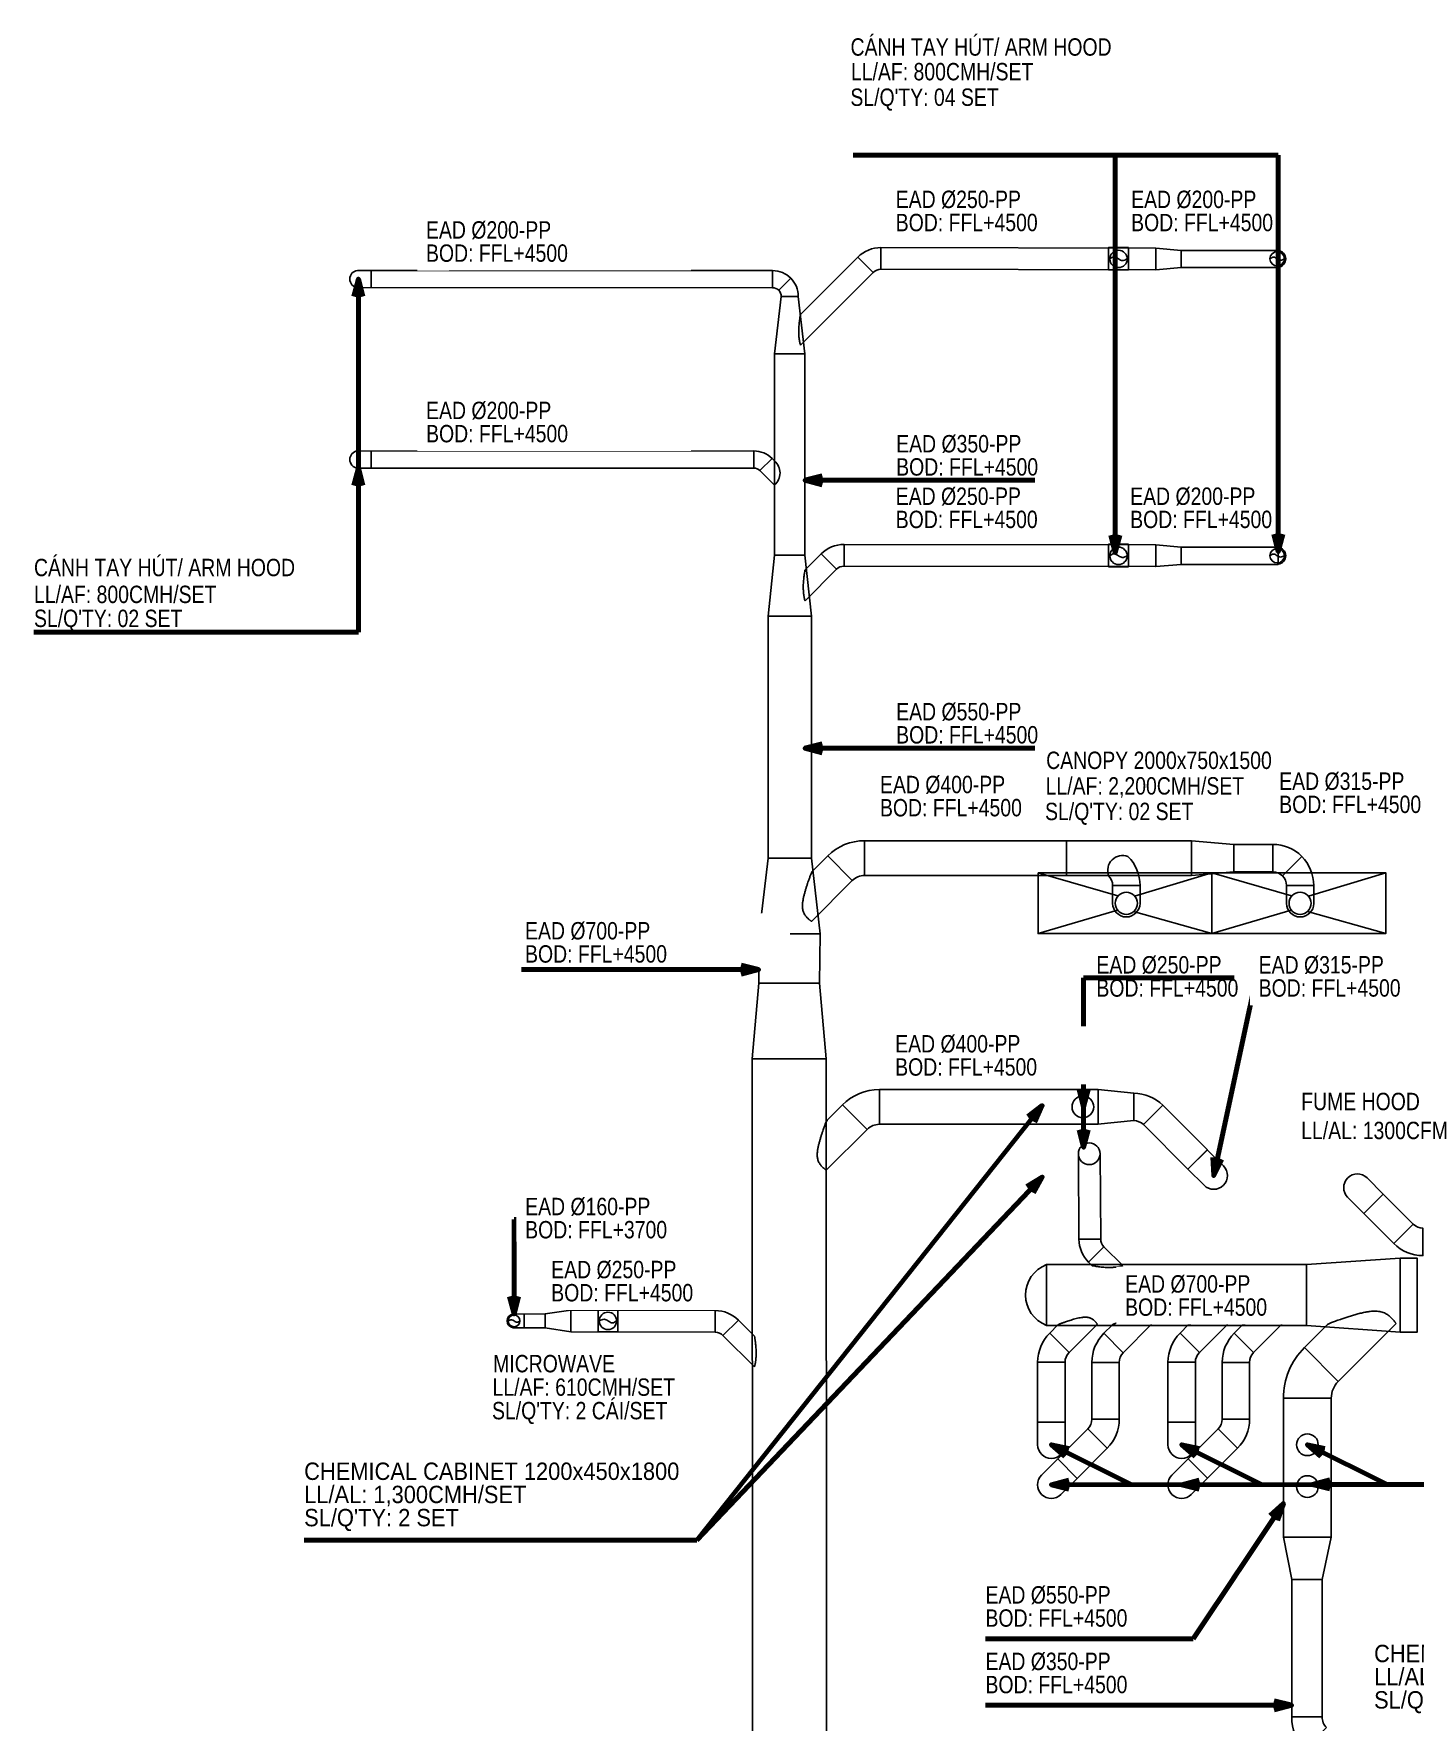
# Model space of a CAD drawing. Header units: millimetres. Extents: x -22441 to 51020, y -26401 to 84849.
# Drawn here: x 23720 to 39620, y 62205 to 81634 of the extents above; entities that cross this region are included whole.
import ezdxf

# ---------------------------------------------------------------- set-up
doc = ezdxf.new("R2010")
doc.units = ezdxf.units.MM
for name, color, linetype in [('SEAS-CCL-DUCT TEXT', 7, 'Continuous'), ('SEAS-CCL-EQUIP-TXT', 7, 'Continuous'), ('Seas-Min-Cabinet', 7, 'Continuous'), ('TKS-PEA', 6, 'Continuous')]:
    doc.layers.add(name, color=color, linetype=linetype)
doc.styles.add('Arial', font='arial.ttf', dxfattribs={"width": 0.8, "height": 2})
doc.styles.add('Seas-Arial', font='arial.ttf', dxfattribs={"width": 0.9})
doc.styles.get("Standard").update_dxf_attribs({"font": 'arial.ttf'})
doc.dimstyles.new('HVAC - 100', dxfattribs={"dimscale": 100, "dimtxt": 2, "dimasz": 2, "dimexe": 1, "dimexo": 3, "dimgap": 1.5, "dimtad": 1, "dimdec": 0, "dimzin": 9, "dimdsep": 46, "dimtxsty": 'Seas-Arial', "dimcen": 0, "dimclrd": 256, "dimclre": 256, "dimclrt": 7, "dimadec": 0, "dimazin": 2, "dimtfac": 1, "dimtdec": 0, "dimtofl": 0, "dimtmove": 0, "dimatfit": 3, "dimfxl": 0.5, "dimtolj": 1, "dimtzin": 0, "dimarcsym": 0})

msp = doc.modelspace()

# ---------------------------------------------------------------- linework, layer by layer
at = {"color": 8, "lineweight": -3}
for points in [[(36318.8, 79176), (36318.8, 78917.9), (36090.2, 78917.9), (36090.2, 79176)], [(36318.8, 75759.9), (36318.8, 75501.8), (36090.2, 75501.8), (36090.2, 75759.9)], [(30214.9, 66696.2), (30214.9, 66946.1), (30443.4, 66946.1), (30443.5, 66696.2)]]:
    msp.add_lwpolyline(points, close=True, dxfattribs=at)
at = {"layer": 'SEAS-CCL-DUCT TEXT', "color": 8}
for points in [[(36304.9, 79043), (36248.6, 79024.7), (36204.9, 79043), (36153.5, 79066.1), (36104.9, 79043)], [(38114, 79044.7), (38067.4, 79029.5), (38031.1, 79044.7), (37988.5, 79063.8), (37948.2, 79044.7)], [(36304.9, 75626.9), (36248.6, 75608.5), (36204.9, 75626.9), (36153.5, 75650), (36104.9, 75626.9)], [(38114, 75628.5), (38067.4, 75613.3), (38031.1, 75628.5), (37988.5, 75647.7), (37948.2, 75628.5)], [(30228.8, 66823.5), (30285, 66841.8), (30328.8, 66823.5), (30380.1, 66800.4), (30428.8, 66823.5)], [(29181.1, 66823.1), (29219, 66835.5), (29248.4, 66823.1), (29283, 66807.6), (29315.8, 66823.1)]]:
    msp.add_spline(points, degree=3, dxfattribs=at)
at = {"layer": 'Seas-Min-Cabinet', "color": 8, "lineweight": -3}
for p, q in [((36196.6, 71714.6), (35280, 71979.4)), ((36390.1, 71710.3), (37280, 71979.4)), ((38196.6, 71714.6), (37280, 71979.4)), ((38390.1, 71710.3), (39280, 71979.4)), ((35280, 71279.6), (36191.3, 71550.7)), ((37280, 71279.6), (36378.3, 71536)), ((37280, 71279.6), (38191.3, 71550.7)), ((39280, 71279.6), (38378.3, 71536))]:
    msp.add_line(p, q, dxfattribs=at)
at = {"layer": 'Seas-Min-Cabinet'}
for points in [[(35280, 71979.4), (37280, 71979.4), (37280, 71279.6), (35280, 71279.6)], [(37280, 71979.4), (39280, 71979.4), (39280, 71279.6), (37280, 71279.6)]]:
    msp.add_lwpolyline(points, close=True, dxfattribs=at)
at = {"layer": 'Seas-Min-Cabinet', "lineweight": -3}
for centre in [(36294.6, 71628.6), (38294.6, 71628.6)]:
    msp.add_circle(centre, 127.5, dxfattribs=at)
at = {"layer": 'TKS-PEA'}
for points in [[(33382.2, 78887.9), (33205.4, 79064.6, -0.1989124), (33470.5, 79174.4), (33470.5, 78924.5, 0.1989124), (33382.2, 78887.9)], [(32224.3, 78711.4), (32224.3, 78908.5, -0.1989124), (32433.3, 78821.9), (32294, 78682.5, 0.1989124), (32224.3, 78711.4)], [(32293.6, 78682.1), (32433, 78821.5, -0.1989124), (32519.6, 78612.4), (32322.5, 78612.4, 0.1989124), (32293.6, 78682.1)], [(32007.9, 76636.9), (32007.9, 76834, -0.1989124), (32216.9, 76747.4), (32077.6, 76608, 0.1989124), (32007.9, 76636.9)], [(32958.4, 75471.8), (32781.6, 75648.5, -0.1989124), (33046.7, 75758.3), (33046.7, 75508.4, 0.1989124), (32958.4, 75471.8)], [(33282.4, 71948.9), (33282.4, 72348.9, 0.1989124), (32858.1, 72173.2), (33141, 71890.4, -0.1989124), (33282.4, 71948.9)], [(38090.9, 71945.5), (38313.5, 72168.3, 0.1989124), (37979.3, 72306.5), (37979.5, 71991.5, -0.1989124), (38090.9, 71945.5)], [(38090.9, 71945.5), (38313.5, 72168.3, -0.1989124), (38452.1, 71834.3), (38137.1, 71834.1, 0.1989124), (38090.9, 71945.5)], [(36491.5, 69081.4), (36714.2, 69304.1, 0.1989124), (36380.1, 69442.5), (36380.1, 69127.5, -0.1989124), (36491.5, 69081.4)], [(39597.1, 67935.8), (39374.3, 67713.1, 0.1989124), (39708.5, 67574.7), (39708.5, 67889.7, -0.1989124), (39597.1, 67935.8)], [(35999.6, 67763.8), (35749.6, 67763.8, 0.1989124), (35859.4, 67498.7), (36036.2, 67675.5, -0.1989124), (35999.6, 67763.8)], [(31652.7, 66655.4), (31829.5, 66832.2, 0.1989124), (31564.4, 66942), (31564.4, 66692, -0.1989124), (31652.7, 66655.4)], [(35589.2, 66346.4), (35274.2, 66346.4, -0.1989124), (35412.6, 66680.5), (35635.3, 66457.8, 0.1989124), (35589.2, 66346.4)], [(36213.2, 66345.9), (35898.2, 66345.9, -0.1989124), (36036.6, 66680), (36259.3, 66457.3, 0.1989124), (36213.2, 66345.9)], [(37089.2, 66346.4), (36774.2, 66346.4, -0.1989124), (36912.6, 66680.5), (37135.3, 66457.8, 0.1989124), (37089.2, 66346.4)], [(37713.2, 66346.2), (37398.2, 66346.2, -0.1989124), (37536.6, 66680.3), (37759.3, 66457.6, 0.1989124), (37713.2, 66346.2)], [(38653.1, 65932.6), (38103.1, 65932.6, -0.1989124), (38344.8, 66516), (38733.7, 66127.1, 0.1989124), (38653.1, 65932.6)], [(35852.2, 65581.1), (36074.9, 65358.4, 0.1989124), (36213.3, 65692.5), (35898.3, 65692.5, -0.1989124), (35852.2, 65581.1)], [(37352.2, 65581.4), (37574.9, 65358.7, 0.1989124), (37713.3, 65692.8), (37398.3, 65692.8, -0.1989124), (37352.2, 65581.4)], [(38599, 62143), (38351.5, 61895.5, -0.1989124), (38197.7, 62266.7), (38547.7, 62266.7, 0.1989124), (38599, 62143)]]:
    msp.add_lwpolyline(points, format="xyb", close=True, dxfattribs=at)
for points in [[(33470.5, 78924.5), (33470.5, 79174.4), (36633.4, 79168.3), (36633.4, 78918.3)], [(36926.8, 79141.2), (36633.4, 79168.3), (36633.4, 78918.3), (36926.9, 78944), (36926.8, 79141.2)], [(36926.9, 79141.2), (38043, 79141.3), (38043, 78944.1), (36926.9, 78944)], [(32322.5, 78612.4), (32246, 77952), (32596, 77952), (32519.6, 78612.4), (32322.5, 78612.4)], [(32246, 75635.6), (32246, 77952), (32596, 77952), (32596, 75635.6)], [(32246, 75635.6), (32171, 74930.7), (32671, 74930.7), (32596, 75635.6), (32246, 75635.6)], [(33046.7, 75508.4), (33046.7, 75758.3), (36633.4, 75752.1), (36633.4, 75502.2)], [(36926.8, 75725.1), (36633.4, 75752.1), (36633.4, 75502.2), (36926.9, 75527.9), (36926.8, 75725.1)], [(36926.9, 75725.1), (38043, 75725.2), (38043, 75528), (36926.9, 75527.9)], [(32671, 72148.2), (32171, 72148.2), (32171, 74930.7), (32671, 74930.7)], [(35607.3, 72348.9), (35607.3, 71948.9), (33282.4, 71948.9), (33282.4, 72348.9)], [(37043, 72348.9), (37043, 71948.9), (35607.3, 71948.9), (35607.3, 72348.9)], [(37043, 71948.9), (37531.4, 71991.4), (37531.3, 72306.4), (37043, 72348.9), (37043, 71948.9)], [(37531.3, 72306.4), (37531.3, 71991.4), (37979.4, 71991.5), (37979.4, 72306.5)], [(32171, 72148.2), (32071, 71275.2), (32771, 71276.2), (32671, 72148.2), (32171, 72148.2)], [(32071, 71276.2), (32771, 71276.2), (32764.6, 70709.9), (32064.6, 70709.9)], [(32064.6, 70709.9), (31989.6, 69836.9), (32839.6, 69836.9), (32764.6, 70709.9), (32064.6, 70709.9)], [(36714.2, 69304.1), (36491.5, 69081.4), (37004.5, 68568.4), (37227.2, 68791.2)], [(39374.3, 67713.1), (39597.1, 67935.8), (39250, 68282.9), (39027.2, 68060.2)], [(39445.1, 67544.7), (39642.5, 67544.7), (39642.5, 66694.6), (39445.1, 66694.6)], [(29606.8, 66745), (29900.2, 66698.2), (29900.2, 66948.1), (29606.7, 66902.7), (29606.8, 66745)], [(31564.4, 66942), (31564.4, 66692), (29900.3, 66698.2), (29900.3, 66948.1)], [(35274.2, 66346.4), (35589.2, 66346.4), (35589.1, 65659.2), (35274.1, 65659.2)], [(35898.2, 66345.9), (36213.2, 66345.9), (36213.3, 65692.5), (35898.3, 65692.5)], [(36774.2, 66346.4), (37089.2, 66346.4), (37089.1, 65659.2), (36774.1, 65659.2)], [(37398.2, 66346.2), (37713.2, 66346.2), (37713.3, 65692.8), (37398.3, 65692.8)], [(38653.1, 64334.2), (38103.1, 64334.2), (38103.1, 65932.6), (38653.1, 65932.6)], [(36075, 65358.4), (35852.2, 65581.1), (35505.1, 65234), (35727.9, 65011.3)], [(37574.9, 65358.7), (37352.2, 65581.4), (37005.1, 65234.3), (37227.8, 65011.6)], [(38197.7, 63845.9), (38103, 64334.2), (38653.1, 64334.2), (38547.7, 63845.9), (38197.7, 63845.9)], [(38547.7, 63845.9), (38197.7, 63845.9), (38197.7, 62266.7), (38547.7, 62266.7)]]:
    msp.add_lwpolyline(points, close=True, dxfattribs=at)
for points in [[(27445.1, 78910.5), (32224.3, 78908.5)], [(27604, 78713.4), (27604, 78910.5)], [(32543.9, 78402.3), (33205.5, 79064.5), (33382.2, 78887.9), (32545.5, 78050.3)], [(27445.2, 78713.4), (32227.2, 78711.4)], [(27445.1, 76833.4), (32006.3, 76831.6)], [(27604, 76636.3), (27604, 76833.4)], [(32216.9, 76747.4), (32245.1, 76719.1)], [(27445.2, 76636.3), (32009.2, 76634.5)], [(32077.2, 76607.6), (32245.1, 76441.3)], [(32596, 75462.6), (32781.7, 75648.5), (32958.3, 75471.8), (32597.6, 75110.6)], [(32670.7, 71420.1), (33141, 71890.4), (32858.1, 72173.2), (32681.3, 71996.3)], [(36452.2, 71627.4), (36452.1, 71834.2), (36137.1, 71834.2), (36137, 71627.6)], [(38452.2, 71627.4), (38452.1, 71834.2), (38137.1, 71834.2), (38137, 71627.6)], [(32840.8, 68556.2), (33311.1, 69026.4), (33028.2, 69309.3), (32851.4, 69132.4)], [(37412.4, 68605.9), (37227, 68791.3), (37004.3, 68568.6), (37189.5, 68383.1)], [(35992.9, 68746.7), (35999.5, 67763.8), (35749.7, 67763.9), (35742.9, 68746.7)], [(38841.9, 68245.6), (39027.2, 68060.2), (39250, 68282.9), (39064.8, 68468.4)], [(35901, 67457.2), (35859.5, 67498.8), (36036.1, 67675.4), (36253, 67458.8)], [(29238.8, 66902.3), (29606.8, 66902.7)], [(29365.9, 66744.6), (29365.9, 66902.3)], [(29238.9, 66744.6), (29609.2, 66745)], [(32015.1, 66646.3), (31829.4, 66832.1), (31652.8, 66655.5), (32013.5, 66294.3)], [(35953.4, 66775.9), (35635.3, 66457.8), (35412.6, 66680.5), (35508.1, 66776.1)], [(36585.9, 66783.9), (36259.4, 66457.3), (36036.6, 66680), (36132.1, 66775.6)], [(37453.4, 66775.9), (37135.3, 66457.8), (36912.6, 66680.5), (37008.1, 66776.1)], [(38085.9, 66784.2), (37759.3, 66457.6), (37536.6, 66680.3), (37632.1, 66775.9)], [(35274.2, 65397), (35274.1, 65659.2), (35589.1, 65659.2), (35589.4, 65397.1)], [(36774.2, 65397), (36774.1, 65659.2), (37089.1, 65659.2), (37089.4, 65397.1)], [(35542.4, 64825.9), (35727.9, 65011.3), (35505.1, 65234), (35319.7, 65048.8)], [(37042.4, 64826.2), (37227.8, 65011.6), (37005.1, 65234.3), (36819.6, 65049.1)]]:
    msp.add_lwpolyline(points, dxfattribs=at)
msp.add_lwpolyline([(36313.5, 72168.3, -0.1989124), (36452.1, 71834.3), (36137.1, 71834.1, 0.1989124), (36090.9, 71945.5), (36090.9, 71945.5)], format="xyb", dxfattribs=at)
for centre, radius in [((36204.9, 79043), 100), ((38031.1, 79044.7), 83.4), ((36204.9, 75626.9), 100), ((38031.1, 75628.5), 83.4), ((35794.8, 69285.3), 125), ((35867.9, 68746.7), 125), ((29248.4, 66823.1), 67.7), ((30328.8, 66823.5), 100), ((38378.1, 65398.1), 125), ((38378.1, 64915.9), 125)]:
    msp.add_circle(centre, radius, dxfattribs=at)
for centre, radius, start, end in [((38031.7, 79044.3), 97.7, 276.53192, 83.41064), ((27456.5, 78811.9), 99.2, 96.53192, 263.41064), ((27456.5, 76734.8), 99.2, 96.53192, 263.41064), ((32126.4, 76580.2), 182.8, 310.533, 49.467), ((38031.7, 75628.1), 97.7, 276.53192, 83.41064), ((36253.3, 72005.8), 173.3, 69.68642, 200.3745), ((36294.6, 71628.6), 157.6, 180.27598, 359.68466), ((38294.6, 71628.6), 157.6, 180.27598, 359.68466), ((37300.4, 68495.1), 157.6, 225.27598, 44.68466), ((38954.1, 68356.3), 157.6, 45.27598, 224.68466), ((35508.8, 67120.8), 374.1, 110.67909, 249.32091), ((29247.9, 66823.5), 79.4, 96.53192, 263.41064), ((35431.8, 65398.1), 157.6, 180.31534, 359.72402), ((36931.8, 65398.1), 157.6, 180.31534, 359.72402), ((35431.8, 64938.1), 157.6, 135.27598, 314.68466), ((36931.8, 64938.4), 157.6, 135.27598, 314.68466)]:
    msp.add_arc(centre, radius, start, end, dxfattribs=at)
for points, knots in [([(32545.5, 78050.3), (32545.5, 78050.3), (32540.4, 78064.3), (32540.2, 78065.1), (32540, 78065.6), (32539.7, 78067.1), (32539.5, 78068.1), (32538.9, 78070.3), (32538.6, 78071.7), (32537.9, 78074.7), (32537.6, 78076.4), (32536.8, 78080), (32536.4, 78082), (32535.5, 78086.3), (32535.1, 78088.6), (32534.2, 78093.3), (32533.7, 78095.7), (32532.7, 78101.7), (32532.1, 78105.3), (32530.9, 78113.1), (32530.3, 78117.1), (32529.2, 78125.6), (32528.7, 78130), (32527.7, 78139), (32527.3, 78143.7), (32526.5, 78153.2), (32526.2, 78158), (32525.6, 78167.7), (32525.3, 78172.6), (32524.9, 78182.4), (32524.8, 78187.3), (32524.6, 78197), (32524.6, 78201.8), (32524.6, 78206.5), (32524.6, 78211.4), (32524.6, 78216.5), (32524.8, 78226.8), (32525, 78232.1), (32525.5, 78247.8), (32526.1, 78258.4), (32527.6, 78279.1), (32528.5, 78289.3), (32530.5, 78308.7), (32531.5, 78317.9), (32533.4, 78333.2), (32534.3, 78340.2), (32536.2, 78353.1), (32537, 78359.1), (32538.2, 78366.6), (32538.5, 78368.9), (32539.1, 78372.6), (32543.9, 78402.3), (32543.9, 78402.3)], [-52.2157219, -52.2157219, -52.2157219, -52.2157219, -49.4578423, -49.4578423, -46.6999628, -46.6999628, -43.9420832, -43.9420832, -41.1842037, -41.1842037, -38.4263242, -38.4263242, -35.6684446, -35.6684446, -32.9105651, -32.9105651, -30.1526855, -30.1526855, -26.3835998, -26.3835998, -22.6145141, -22.6145141, -18.8454285, -18.8454285, -15.0763428, -15.0763428, -11.3072571, -11.3072571, -7.5381714, -7.5381714, -3.7690857, -3.7690857, 0, 0, 0, 4.012889, 4.012889, 8.025778, 8.025778, 16.0515559, 16.0515559, 24.0773339, 24.0773339, 32.1031118, 32.1031118, 38.7162158, 38.7162158, 45.3293198, 45.3293198, 48.6358718, 48.6358718, 51.3618074, 51.3618074, 51.3618074, 51.3618074]), ([(32597.6, 75110.6), (32597.6, 75110.6), (32592.5, 75124.7), (32592.3, 75125.4), (32592.2, 75126), (32591.8, 75127.5), (32591.6, 75128.4), (32591, 75130.7), (32590.7, 75132), (32590.1, 75135), (32589.7, 75136.7), (32588.9, 75140.4), (32588.5, 75142.4), (32587.6, 75146.6), (32587.2, 75148.9), (32586.3, 75153.6), (32585.9, 75156.1), (32584.8, 75162), (32584.2, 75165.7), (32583, 75173.4), (32582.5, 75177.5), (32581.4, 75185.9), (32580.8, 75190.3), (32579.9, 75199.4), (32579.4, 75204), (32578.6, 75213.5), (32578.3, 75218.3), (32577.7, 75228.1), (32577.4, 75233), (32577, 75242.8), (32576.9, 75247.7), (32576.7, 75257.3), (32576.7, 75262.1), (32576.7, 75266.8), (32576.7, 75271.8), (32576.7, 75276.9), (32576.9, 75287.2), (32577.1, 75292.4), (32577.7, 75308.1), (32578.3, 75318.7), (32579.7, 75339.5), (32580.6, 75349.6), (32582.6, 75369), (32583.6, 75378.2), (32585.5, 75393.6), (32586.5, 75400.5), (32588.3, 75413.4), (32589.2, 75419.4), (32590.3, 75427), (32590.7, 75429.3), (32591.2, 75432.9), (32596, 75462.6), (32596, 75462.6)], [-52.2157219, -52.2157219, -52.2157219, -52.2157219, -49.4578423, -49.4578423, -46.6999628, -46.6999628, -43.9420832, -43.9420832, -41.1842037, -41.1842037, -38.4263242, -38.4263242, -35.6684446, -35.6684446, -32.9105651, -32.9105651, -30.1526855, -30.1526855, -26.3835998, -26.3835998, -22.6145141, -22.6145141, -18.8454285, -18.8454285, -15.0763428, -15.0763428, -11.3072571, -11.3072571, -7.5381714, -7.5381714, -3.7690857, -3.7690857, 0, 0, 0, 4.012889, 4.012889, 8.025778, 8.025778, 16.0515559, 16.0515559, 24.0773339, 24.0773339, 32.1031118, 32.1031118, 38.7162158, 38.7162158, 45.3293198, 45.3293198, 48.6358718, 48.6358718, 51.3618074, 51.3618074, 51.3618074, 51.3618074]), ([(32681.5, 71996.5), (32680.8, 71995.3), (32680.8, 71995.3), (32664.2, 71965.6), (32663.3, 71963.1), (32660.7, 71956.1), (32658.9, 71951), (32654.9, 71939.8), (32652.7, 71933.6), (32648.1, 71920.7), (32645.7, 71913.9), (32640.9, 71900.3), (32638.5, 71893.4), (32632.7, 71876.6), (32629.1, 71866), (32621.8, 71844), (32618.1, 71832.6), (32610.7, 71809.3), (32607, 71797.4), (32599.7, 71773.3), (32596.2, 71761), (32589.4, 71736.2), (32586.2, 71723.7), (32580.3, 71698.7), (32577.6, 71686.1), (32573, 71661.1), (32571.1, 71648.5), (32569, 71629.8), (32568.5, 71623.6), (32567.7, 71611.2), (32567.5, 71605), (32567.5, 71592.1), (32567.8, 71585.2), (32568.9, 71571.4), (32569.8, 71564.5), (32572.3, 71550.8), (32573.9, 71544.1), (32577.9, 71531.1), (32580.3, 71524.8), (32585.6, 71512.7), (32588.6, 71506.9), (32594.9, 71496), (32598.4, 71490.9), (32605.3, 71481.3), (32608.9, 71476.8), (32616, 71468.5), (32619.6, 71464.7), (32626.1, 71457.9), (32629.3, 71454.8), (32635.5, 71449), (32638.5, 71446.3), (32644.2, 71441.4), (32646.9, 71439.1), (32652, 71434.9), (32654.3, 71433.1), (32658.4, 71429.8), (32660.3, 71428.4), (32663.5, 71425.9), (32664.8, 71424.9), (32666.9, 71423.3), (32667.7, 71422.8), (32668.7, 71422), (32670.7, 71420.1), (32670.7, 71420.1)], [142.8564449, 142.8564449, 142.8564449, 142.8564449, 142.9736194, 142.9736194, 147.14668, 147.14668, 154.1675227, 154.1675227, 161.1883653, 161.1883653, 168.209208, 168.209208, 175.2300506, 175.2300506, 185.9399037, 185.9399037, 196.6497567, 196.6497567, 207.3596098, 207.3596098, 218.0694628, 218.0694628, 228.7793158, 228.7793158, 239.4891689, 239.4891689, 250.1990219, 250.1990219, 255.5539484, 255.5539484, 260.908875, 260.908875, 266.7745794, 266.7745794, 272.6402838, 272.6402838, 278.5059882, 278.5059882, 284.3716926, 284.3716926, 290.2373969, 290.2373969, 296.1031013, 296.1031013, 301.9688057, 301.9688057, 307.8345101, 307.8345101, 313.349686, 313.349686, 318.8648619, 318.8648619, 324.3800378, 324.3800378, 329.8952137, 329.8952137, 335.4103896, 335.4103896, 340.9255655, 340.9255655, 346.4407414, 346.4407414, 351.9559173, 351.9559173, 351.9559173, 351.9559173]), ([(32851.6, 69132.6), (32850.9, 69131.4), (32850.9, 69131.4), (32834.3, 69101.7), (32833.4, 69099.2), (32830.8, 69092.2), (32829, 69087.1), (32825, 69075.9), (32822.8, 69069.7), (32818.2, 69056.8), (32815.8, 69050), (32811, 69036.4), (32808.6, 69029.5), (32802.8, 69012.7), (32799.2, 69002), (32791.9, 68980), (32788.2, 68968.7), (32780.8, 68945.4), (32777.1, 68933.5), (32769.8, 68909.3), (32766.3, 68897.1), (32759.5, 68872.3), (32756.3, 68859.8), (32750.4, 68834.8), (32747.7, 68822.2), (32743.1, 68797.1), (32741.2, 68784.6), (32739.1, 68765.9), (32738.6, 68759.7), (32737.8, 68747.3), (32737.6, 68741.1), (32737.6, 68728.2), (32737.9, 68721.3), (32739, 68707.5), (32739.9, 68700.6), (32742.4, 68686.9), (32744, 68680.2), (32748, 68667.2), (32750.4, 68660.8), (32755.7, 68648.8), (32758.7, 68643), (32765, 68632.1), (32768.5, 68627), (32775.4, 68617.4), (32779, 68612.9), (32786.1, 68604.6), (32789.7, 68600.8), (32796.2, 68594), (32799.4, 68590.9), (32805.6, 68585.1), (32808.6, 68582.4), (32814.3, 68577.4), (32817, 68575.1), (32822.1, 68571), (32824.4, 68569.1), (32828.5, 68565.9), (32830.4, 68564.4), (32833.6, 68562), (32834.9, 68561), (32837, 68559.4), (32837.8, 68558.8), (32838.8, 68558.1), (32840.8, 68556.2), (32840.8, 68556.2)], [142.8564449, 142.8564449, 142.8564449, 142.8564449, 142.9736194, 142.9736194, 147.14668, 147.14668, 154.1675227, 154.1675227, 161.1883653, 161.1883653, 168.209208, 168.209208, 175.2300506, 175.2300506, 185.9399037, 185.9399037, 196.6497567, 196.6497567, 207.3596098, 207.3596098, 218.0694628, 218.0694628, 228.7793158, 228.7793158, 239.4891689, 239.4891689, 250.1990219, 250.1990219, 255.5539484, 255.5539484, 260.908875, 260.908875, 266.7745794, 266.7745794, 272.6402838, 272.6402838, 278.5059882, 278.5059882, 284.3716926, 284.3716926, 290.2373969, 290.2373969, 296.1031013, 296.1031013, 301.9688057, 301.9688057, 307.8345101, 307.8345101, 313.349686, 313.349686, 318.8648619, 318.8648619, 324.3800378, 324.3800378, 329.8952137, 329.8952137, 335.4103896, 335.4103896, 340.9255655, 340.9255655, 346.4407414, 346.4407414, 351.9559173, 351.9559173, 351.9559173, 351.9559173]), ([(36253, 67458.8), (36253, 67458.8), (36239, 67453.7), (36238.2, 67453.5), (36237.7, 67453.4), (36236.2, 67453), (36235.2, 67452.8), (36232.9, 67452.3), (36231.6, 67452), (36228.6, 67451.3), (36226.9, 67450.9), (36223.2, 67450.1), (36221.2, 67449.7), (36217, 67448.9), (36214.7, 67448.4), (36210, 67447.5), (36207.6, 67447.1), (36201.6, 67446), (36197.9, 67445.4), (36190.2, 67444.3), (36186.2, 67443.7), (36177.7, 67442.6), (36173.3, 67442.1), (36164.2, 67441.1), (36159.6, 67440.6), (36150.1, 67439.8), (36145.3, 67439.5), (36135.6, 67438.9), (36130.7, 67438.7), (36120.9, 67438.3), (36116, 67438.1), (36106.3, 67437.9), (36101.5, 67437.9), (36096.8, 67437.9), (36091.8, 67437.9), (36086.8, 67437.9), (36076.4, 67438.1), (36071.2, 67438.3), (36055.5, 67438.9), (36044.9, 67439.5), (36024.2, 67441), (36014, 67441.9), (35994.6, 67443.8), (35985.4, 67444.9), (35970, 67446.8), (35963.1, 67447.7), (35950.2, 67449.5), (35944.2, 67450.4), (35936.7, 67451.5), (35934.4, 67451.9), (35930.7, 67452.5), (35901, 67457.2), (35901, 67457.2)], [-52.2157219, -52.2157219, -52.2157219, -52.2157219, -49.4578423, -49.4578423, -46.6999628, -46.6999628, -43.9420832, -43.9420832, -41.1842037, -41.1842037, -38.4263242, -38.4263242, -35.6684446, -35.6684446, -32.9105651, -32.9105651, -30.1526855, -30.1526855, -26.3835998, -26.3835998, -22.6145141, -22.6145141, -18.8454285, -18.8454285, -15.0763428, -15.0763428, -11.3072571, -11.3072571, -7.5381714, -7.5381714, -3.7690857, -3.7690857, 0, 0, 0, 4.012889, 4.012889, 8.025778, 8.025778, 16.0515559, 16.0515559, 24.0773339, 24.0773339, 32.1031118, 32.1031118, 38.7162158, 38.7162158, 45.3293198, 45.3293198, 48.6358718, 48.6358718, 51.3618074, 51.3618074, 51.3618074, 51.3618074]), ([(35508, 66775.9), (35508.9, 66776.4), (35508.9, 66776.4), (35532.3, 66789.5), (35534.2, 66790.2), (35539.7, 66792.2), (35543.8, 66793.7), (35552.6, 66796.9), (35557.5, 66798.6), (35567.6, 66802.2), (35573, 66804.1), (35583.7, 66807.8), (35589.1, 66809.7), (35602.4, 66814.3), (35610.8, 66817.1), (35628.1, 66822.9), (35637, 66825.8), (35655.3, 66831.6), (35664.7, 66834.6), (35683.8, 66840.3), (35693.4, 66843.1), (35712.9, 66848.4), (35722.8, 66850.9), (35742.5, 66855.6), (35752.4, 66857.7), (35772.1, 66861.3), (35782, 66862.9), (35796.7, 66864.5), (35801.6, 66864.9), (35811.4, 66865.5), (35816.2, 66865.6), (35826.4, 66865.6), (35831.8, 66865.4), (35842.7, 66864.6), (35848.2, 66863.9), (35858.9, 66861.9), (35864.2, 66860.6), (35874.5, 66857.5), (35879.4, 66855.6), (35888.9, 66851.4), (35893.5, 66849.1), (35902.1, 66844), (35906.1, 66841.4), (35913.7, 66835.8), (35917.2, 66833), (35923.7, 66827.4), (35926.7, 66824.7), (35932.1, 66819.5), (35934.5, 66817), (35939.1, 66812.1), (35941.2, 66809.7), (35945.1, 66805.2), (35946.9, 66803.1), (35950.2, 66799.1), (35951.7, 66797.3), (35954.2, 66794), (35955.4, 66792.6), (35957.3, 66790.1), (35958.1, 66789), (35959.3, 66787.4), (35959.8, 66786.7), (35960.4, 66785.9), (35953.4, 66775.9), (35953.4, 66775.9)], [142.8564449, 142.8564449, 142.8564449, 142.8564449, 142.9736194, 142.9736194, 147.14668, 147.14668, 154.1675227, 154.1675227, 161.1883653, 161.1883653, 168.209208, 168.209208, 175.2300506, 175.2300506, 185.9399037, 185.9399037, 196.6497567, 196.6497567, 207.3596098, 207.3596098, 218.0694628, 218.0694628, 228.7793158, 228.7793158, 239.4891689, 239.4891689, 250.1990219, 250.1990219, 255.5539484, 255.5539484, 260.908875, 260.908875, 266.7745794, 266.7745794, 272.6402838, 272.6402838, 278.5059882, 278.5059882, 284.3716926, 284.3716926, 290.2373969, 290.2373969, 296.1031013, 296.1031013, 301.9688057, 301.9688057, 307.8345101, 307.8345101, 313.349686, 313.349686, 318.8648619, 318.8648619, 324.3800378, 324.3800378, 329.8952137, 329.8952137, 335.4103896, 335.4103896, 340.9255655, 340.9255655, 346.4407414, 346.4407414, 351.9559173, 351.9559173, 351.9559173, 351.9559173]), ([(36132, 66775.4), (36132.9, 66775.9), (36132.9, 66775.9), (36156.3, 66789), (36158.3, 66789.8), (36163.8, 66791.7), (36167.8, 66793.2), (36176.7, 66796.4), (36181.5, 66798.1), (36191.7, 66801.7), (36197, 66803.6), (36207.8, 66807.3), (36213.2, 66809.2), (36226.4, 66813.8), (36234.8, 66816.6), (36252.1, 66822.4), (36261.1, 66825.3), (36279.4, 66831.2), (36288.8, 66834.1), (36307.8, 66839.8), (36317.5, 66842.6), (36337, 66847.9), (36346.8, 66850.4), (36366.5, 66855.1), (36376.4, 66857.2), (36396.2, 66860.8), (36406, 66862.4), (36420.8, 66864), (36425.7, 66864.4), (36435.4, 66865), (36440.3, 66865.1), (36450.5, 66865.1), (36455.9, 66865), (36466.8, 66864.1), (36472.2, 66863.4), (36483, 66861.4), (36488.3, 66860.1), (36498.5, 66857), (36503.5, 66855.1), (36513, 66850.9), (36517.5, 66848.6), (36526.1, 66843.5), (36530.2, 66840.9), (36537.7, 66835.4), (36541.3, 66832.5), (36547.8, 66826.9), (36550.8, 66824.2), (36556.1, 66819), (36558.6, 66816.5), (36563.1, 66811.6), (36565.3, 66809.2), (36569.2, 66804.7), (36571, 66802.6), (36574.3, 66798.7), (36575.7, 66796.8), (36578.3, 66793.6), (36579.4, 66792.1), (36581.3, 66789.6), (36582.1, 66788.5), (36583.4, 66786.9), (36583.8, 66786.3), (36584.4, 66785.4), (36585.9, 66783.9), (36585.9, 66783.9)], [142.8564449, 142.8564449, 142.8564449, 142.8564449, 142.9736194, 142.9736194, 147.14668, 147.14668, 154.1675227, 154.1675227, 161.1883653, 161.1883653, 168.209208, 168.209208, 175.2300506, 175.2300506, 185.9399037, 185.9399037, 196.6497567, 196.6497567, 207.3596098, 207.3596098, 218.0694628, 218.0694628, 228.7793158, 228.7793158, 239.4891689, 239.4891689, 250.1990219, 250.1990219, 255.5539484, 255.5539484, 260.908875, 260.908875, 266.7745794, 266.7745794, 272.6402838, 272.6402838, 278.5059882, 278.5059882, 284.3716926, 284.3716926, 290.2373969, 290.2373969, 296.1031013, 296.1031013, 301.9688057, 301.9688057, 307.8345101, 307.8345101, 313.349686, 313.349686, 318.8648619, 318.8648619, 324.3800378, 324.3800378, 329.8952137, 329.8952137, 335.4103896, 335.4103896, 340.9255655, 340.9255655, 346.4407414, 346.4407414, 351.9559173, 351.9559173, 351.9559173, 351.9559173]), ([(37008, 66775.9), (37008.9, 66776.4), (37008.9, 66776.4), (37032.3, 66789.5), (37034.2, 66790.2), (37039.7, 66792.2), (37043.8, 66793.7), (37052.6, 66796.9), (37057.5, 66798.6), (37067.6, 66802.2), (37073, 66804.1), (37083.7, 66807.8), (37089.1, 66809.7), (37102.4, 66814.3), (37110.8, 66817.1), (37128.1, 66822.9), (37137, 66825.8), (37155.3, 66831.6), (37164.7, 66834.6), (37183.8, 66840.3), (37193.4, 66843.1), (37212.9, 66848.4), (37222.8, 66850.9), (37242.5, 66855.6), (37252.4, 66857.7), (37272.1, 66861.3), (37282, 66862.9), (37296.7, 66864.5), (37301.6, 66864.9), (37311.4, 66865.5), (37316.2, 66865.6), (37326.4, 66865.6), (37331.8, 66865.4), (37342.7, 66864.6), (37348.2, 66863.9), (37358.9, 66861.9), (37364.2, 66860.6), (37374.5, 66857.5), (37379.4, 66855.6), (37388.9, 66851.4), (37393.5, 66849.1), (37402.1, 66844), (37406.1, 66841.4), (37413.7, 66835.8), (37417.2, 66833), (37423.7, 66827.4), (37426.7, 66824.7), (37432.1, 66819.5), (37434.5, 66817), (37439.1, 66812.1), (37441.2, 66809.7), (37445.1, 66805.2), (37446.9, 66803.1), (37450.2, 66799.1), (37451.7, 66797.3), (37454.2, 66794), (37455.4, 66792.6), (37457.3, 66790.1), (37458.1, 66789), (37459.3, 66787.4), (37459.8, 66786.7), (37460.4, 66785.9), (37453.4, 66775.9), (37453.4, 66775.9)], [142.8564449, 142.8564449, 142.8564449, 142.8564449, 142.9736194, 142.9736194, 147.14668, 147.14668, 154.1675227, 154.1675227, 161.1883653, 161.1883653, 168.209208, 168.209208, 175.2300506, 175.2300506, 185.9399037, 185.9399037, 196.6497567, 196.6497567, 207.3596098, 207.3596098, 218.0694628, 218.0694628, 228.7793158, 228.7793158, 239.4891689, 239.4891689, 250.1990219, 250.1990219, 255.5539484, 255.5539484, 260.908875, 260.908875, 266.7745794, 266.7745794, 272.6402838, 272.6402838, 278.5059882, 278.5059882, 284.3716926, 284.3716926, 290.2373969, 290.2373969, 296.1031013, 296.1031013, 301.9688057, 301.9688057, 307.8345101, 307.8345101, 313.349686, 313.349686, 318.8648619, 318.8648619, 324.3800378, 324.3800378, 329.8952137, 329.8952137, 335.4103896, 335.4103896, 340.9255655, 340.9255655, 346.4407414, 346.4407414, 351.9559173, 351.9559173, 351.9559173, 351.9559173]), ([(37632, 66775.7), (37632.9, 66776.2), (37632.9, 66776.2), (37656.3, 66789.3), (37658.3, 66790.1), (37663.8, 66792), (37667.8, 66793.5), (37676.7, 66796.7), (37681.5, 66798.4), (37691.7, 66802), (37697, 66803.9), (37707.7, 66807.6), (37713.2, 66809.5), (37726.4, 66814.1), (37734.8, 66816.9), (37752.1, 66822.7), (37761.1, 66825.6), (37779.4, 66831.5), (37788.8, 66834.4), (37807.8, 66840.1), (37817.5, 66842.9), (37837, 66848.2), (37846.8, 66850.7), (37866.5, 66855.4), (37876.4, 66857.5), (37896.2, 66861.1), (37906, 66862.7), (37920.8, 66864.3), (37925.6, 66864.7), (37935.4, 66865.3), (37940.3, 66865.4), (37950.5, 66865.4), (37955.9, 66865.3), (37966.8, 66864.4), (37972.2, 66863.7), (37983, 66861.7), (37988.2, 66860.4), (37998.5, 66857.3), (38003.5, 66855.4), (38013, 66851.2), (38017.5, 66848.9), (38026.1, 66843.8), (38030.2, 66841.2), (38037.7, 66835.7), (38041.3, 66832.8), (38047.8, 66827.2), (38050.8, 66824.5), (38056.1, 66819.3), (38058.6, 66816.8), (38063.1, 66811.9), (38065.3, 66809.5), (38069.2, 66805), (38071, 66802.9), (38074.2, 66799), (38075.7, 66797.1), (38078.3, 66793.9), (38079.4, 66792.4), (38081.3, 66789.9), (38082.1, 66788.8), (38083.4, 66787.2), (38083.8, 66786.6), (38084.4, 66785.7), (38085.9, 66784.2), (38085.9, 66784.2)], [142.8564449, 142.8564449, 142.8564449, 142.8564449, 142.9736194, 142.9736194, 147.14668, 147.14668, 154.1675227, 154.1675227, 161.1883653, 161.1883653, 168.209208, 168.209208, 175.2300506, 175.2300506, 185.9399037, 185.9399037, 196.6497567, 196.6497567, 207.3596098, 207.3596098, 218.0694628, 218.0694628, 228.7793158, 228.7793158, 239.4891689, 239.4891689, 250.1990219, 250.1990219, 255.5539484, 255.5539484, 260.908875, 260.908875, 266.7745794, 266.7745794, 272.6402838, 272.6402838, 278.5059882, 278.5059882, 284.3716926, 284.3716926, 290.2373969, 290.2373969, 296.1031013, 296.1031013, 301.9688057, 301.9688057, 307.8345101, 307.8345101, 313.349686, 313.349686, 318.8648619, 318.8648619, 324.3800378, 324.3800378, 329.8952137, 329.8952137, 335.4103896, 335.4103896, 340.9255655, 340.9255655, 346.4407414, 346.4407414, 351.9559173, 351.9559173, 351.9559173, 351.9559173]), ([(38607.4, 66778.5), (38609, 66779.4), (38609, 66779.4), (38649.8, 66802.3), (38653.3, 66803.5), (38662.9, 66807), (38669.9, 66809.5), (38685.3, 66815.1), (38693.8, 66818.1), (38711.6, 66824.4), (38720.9, 66827.7), (38739.6, 66834.3), (38749.1, 66837.5), (38772.2, 66845.5), (38786.9, 66850.5), (38817.1, 66860.5), (38832.7, 66865.7), (38864.7, 66875.8), (38881.1, 66880.9), (38914.3, 66890.9), (38931.2, 66895.8), (38965.3, 66905.1), (38982.4, 66909.5), (39016.8, 66917.6), (39034.1, 66921.3), (39068.6, 66927.7), (39085.8, 66930.3), (39111.5, 66933.1), (39120.1, 66933.9), (39137.1, 66934.9), (39145.6, 66935.2), (39163.4, 66935.2), (39172.9, 66934.8), (39191.9, 66933.3), (39201.4, 66932.1), (39220.1, 66928.6), (39229.4, 66926.4), (39247.3, 66920.9), (39256, 66917.7), (39272.6, 66910.3), (39280.5, 66906.2), (39295.5, 66897.5), (39302.6, 66892.8), (39315.8, 66883.2), (39321.9, 66878.2), (39333.3, 66868.5), (39338.6, 66863.6), (39347.9, 66854.6), (39352.1, 66850.2), (39360.1, 66841.7), (39363.8, 66837.6), (39370.7, 66829.7), (39373.8, 66826), (39379.5, 66819.1), (39382.1, 66815.9), (39386.6, 66810.2), (39388.5, 66807.6), (39391.9, 66803.3), (39393.3, 66801.4), (39395.4, 66798.5), (39396.2, 66797.4), (39397.3, 66796), (39399.9, 66793.3), (39399.9, 66793.3)], [142.8564449, 142.8564449, 142.8564449, 142.8564449, 142.9736194, 142.9736194, 147.14668, 147.14668, 154.1675227, 154.1675227, 161.1883653, 161.1883653, 168.209208, 168.209208, 175.2300506, 175.2300506, 185.9399037, 185.9399037, 196.6497567, 196.6497567, 207.3596098, 207.3596098, 218.0694628, 218.0694628, 228.7793158, 228.7793158, 239.4891689, 239.4891689, 250.1990219, 250.1990219, 255.5539484, 255.5539484, 260.908875, 260.908875, 266.7745794, 266.7745794, 272.6402838, 272.6402838, 278.5059882, 278.5059882, 284.3716926, 284.3716926, 290.2373969, 290.2373969, 296.1031013, 296.1031013, 301.9688057, 301.9688057, 307.8345101, 307.8345101, 313.349686, 313.349686, 318.8648619, 318.8648619, 324.3800378, 324.3800378, 329.8952137, 329.8952137, 335.4103896, 335.4103896, 340.9255655, 340.9255655, 346.4407414, 346.4407414, 351.9559173, 351.9559173, 351.9559173, 351.9559173]), ([(32013.5, 66294.3), (32013.5, 66294.3), (32018.6, 66308.3), (32018.8, 66309.1), (32019, 66309.6), (32019.3, 66311.1), (32019.5, 66312.1), (32020.1, 66314.4), (32020.4, 66315.7), (32021.1, 66318.7), (32021.4, 66320.4), (32022.2, 66324.1), (32022.6, 66326), (32023.5, 66330.3), (32023.9, 66332.6), (32024.8, 66337.3), (32025.3, 66339.7), (32026.3, 66345.7), (32026.9, 66349.3), (32028.1, 66357.1), (32028.6, 66361.1), (32029.8, 66369.6), (32030.3, 66374), (32031.2, 66383.1), (32031.7, 66387.7), (32032.5, 66397.2), (32032.8, 66402), (32033.4, 66411.7), (32033.7, 66416.6), (32034.1, 66426.4), (32034.2, 66431.3), (32034.4, 66441), (32034.4, 66445.8), (32034.4, 66450.5), (32034.4, 66455.5), (32034.4, 66460.5), (32034.2, 66470.9), (32034, 66476.1), (32033.5, 66491.8), (32032.9, 66502.4), (32031.4, 66523.1), (32030.5, 66533.3), (32028.5, 66552.7), (32027.5, 66561.9), (32025.6, 66577.3), (32024.7, 66584.2), (32022.8, 66597.1), (32022, 66603.1), (32020.8, 66610.6), (32020.4, 66612.9), (32019.9, 66616.6), (32015.1, 66646.3), (32015.1, 66646.3)], [-52.2157219, -52.2157219, -52.2157219, -52.2157219, -49.4578423, -49.4578423, -46.6999628, -46.6999628, -43.9420832, -43.9420832, -41.1842037, -41.1842037, -38.4263242, -38.4263242, -35.6684446, -35.6684446, -32.9105651, -32.9105651, -30.1526855, -30.1526855, -26.3835998, -26.3835998, -22.6145141, -22.6145141, -18.8454285, -18.8454285, -15.0763428, -15.0763428, -11.3072571, -11.3072571, -7.5381714, -7.5381714, -3.7690857, -3.7690857, 0, 0, 0, 4.012889, 4.012889, 8.025778, 8.025778, 16.0515559, 16.0515559, 24.0773339, 24.0773339, 32.1031118, 32.1031118, 38.7162158, 38.7162158, 45.3293198, 45.3293198, 48.6358718, 48.6358718, 51.3618074, 51.3618074, 51.3618074, 51.3618074])]:
    msp.add_open_spline(points, degree=3, knots=knots, dxfattribs=at)

# ---------------------------------------------------------------- texts
at = {"color": 0, "lineweight": 18, "width": 0.8}
for s, p in [('CÁNH TAY HÚT/ ARM HOOD', (33120.5, 81382.2)), ('LL/AF: 800CMH/SET', (33125.3, 81098.4)), ('CÁNH TAY HÚT/ ARM HOOD', (23723.1, 75392.5)), ('LL/AF: 800CMH/SET', (23723.1, 75083.4)), ('CANOPY 2000x750x1500', (35372.2, 73174)), ('LL/AF: 2,200CMH/SET', (35365.8, 72879.6)), ('MICROWAVE', (29007.2, 66231.3)), ('LL/AF: 610CMH/SET', (29000.8, 65960.9)), ("SL/Q'TY: 2 CÁI/SET", (28994.4, 65690.5))]:
    msp.add_text(s, height=200, dxfattribs=at).set_placement(p)
at = {"insert": (39321.8, 69447.9), "char_height": 200, "width": 2028.916, "attachment_point": 2, "style": 'Arial'}
msp.add_mtext('\\pxql;FUME HOOD\\PLL/AL: 1300CFM', dxfattribs=at)
at = {"color": 0, "lineweight": 18, "char_height": 200, "width": 4523.717, "attachment_point": 1, "line_spacing_factor": 0.8, "style": 'Seas-Arial'}
for insert in [(26832.4, 65192.9), (39146.1, 63095.8)]:
    msp.add_mtext("\\pxql;CHEMICAL CABINET 1200x450x1800\\PLL/AL: 1,300CMH/SET\\PSL/Q'TY: 2 SET", dxfattribs=dict(at, insert=insert))
at = {"layer": 'SEAS-CCL-EQUIP-TXT', "style": 'Seas-Arial', "width": 0.8}
for s, rotation, p in [("SL/Q'TY: 04 SET", 0.02818, (33118.9, 80804)), ("SL/Q'TY: 02 SET", 359.97182, (23723.1, 74807.8)), ("SL/Q'TY: 02 SET", 0.02818, (35359.4, 72585.2))]:
    msp.add_text(s, height=200, rotation=rotation, dxfattribs=at).set_placement(p)
at = {"layer": 'SEAS-CCL-EQUIP-TXT', "char_height": 200, "width": 2948.251, "attachment_point": 1, "rotation": 0.02818, "line_spacing_factor": 0.8, "style": 'Seas-Arial', "bg_fill": 2}
for insert in [(33645.8, 77016.5), (34673.6, 63004.9)]:
    msp.add_mtext('\\pxql;{\\W0.8;EAD %%c350-PP\\PBOD: FFL+4500}', dxfattribs=dict(at, insert=insert))

# ---------------------------------------------------------------- leaders
at = {"color": 8}
for points in [[(27456.5, 78811.9), (27456.5, 74749.3), (23720.5, 74749.3)], [(27456.5, 76635.6), (27456.5, 74749.3), (23720.5, 74749.3)], [(35803.4, 68822), (35803.4, 70770.8), (37182.4, 70770.8)], [(29248, 66902.5), (29247.9, 67989.6), (30608.3, 67989.6)], [(35431.8, 65398.1), (36351.2, 64938.6), (36931.8, 64938.4)], [(36931.8, 65398.1), (37851.2, 64938.6), (38431.8, 64938.4)], [(38378.1, 65398.1), (39297.5, 64938.6), (39878.1, 64938.4)], [(35431.8, 64938.1), (37810.1, 64939.4)], [(36931.8, 64938.4), (39321, 64941.2)], [(38436.8, 64941.2), (48057.7, 64941)]]:
    msp.add_leader(points, dimstyle='HVAC - 100', override={"dimtxt": 2, "dimasz": 2, "dimgap": 1.5, "dimtad": 1, "dimclrd": 256, "dimldrblk": 'Open30', "dimlwd": 65534}, dxfattribs=at)

# ---------------------------------------------------------------- next in the draw order: texts
at = {"layer": 'SEAS-CCL-EQUIP-TXT', "char_height": 200, "attachment_point": 1, "rotation": 0.02818, "line_spacing_factor": 0.8, "style": 'Seas-Arial', "bg_fill": 2}
for s, insert, width in [('\\pxql;{\\W0.8;EAD %%c200-PP\\PBOD: FFL+4500}', (36349.8, 79828.7), 2948.251), ('\\pxql;{\\W0.8;EAD %%c200-PP\\PBOD: FFL+4500}', (28234.6, 79476.8), 2948.251), ('\\pxql;{\\W0.8;EAD %%c200-PP\\PBOD: FFL+4500}', (28235.7, 77399.7), 2948.251), ('\\pxql;{\\W0.8;EAD %%c200-PP\\PBOD: FFL+4500}', (36338.9, 76412.6), 2948.251), ('\\pxql;{\\W0.8;EAD %%c550-PP\\PBOD: FFL+4500}', (33645.8, 73933.7), 2948.251), ('\\pxql;{\\W0.8;EAD %%c400-PP\\PBOD: FFL+4500}', (33459.3, 73095.1), 2948.251), ('\\pxql;{\\W0.8;EAD %%c315-PP\\PBOD: FFL+4500}', (38054.2, 73133.6), 2948.251), ('\\pxql;{\\W0.8;EAD %%c700-PP\\PBOD: FFL+4500}', (29374.7, 71412.1), 2948.251), ('\\pxql;{\\W0.8;EAD %%c250-PP\\PBOD: FFL+4500}', (35950.1, 71020.4), 2948.251), ('\\pxql;{\\W0.8;EAD %%c250-PP\\PBOD: FFL+4500}', (29675.8, 67513.9), 2948.251), ('\\pxql;{\\W0.8;EAD %%c700-PP\\PBOD: FFL+4500}', (36281.1, 67348.4), 1911.937), ('\\pxql;{\\W0.8;EAD %%c550-PP\\PBOD: FFL+4500}', (34673.6, 63770.3), 2948.251)]:
    msp.add_mtext(s, dxfattribs=dict(at, insert=insert, width=width))

# ---------------------------------------------------------------- next in the draw order: leaders
at = {"color": 8}
msp.add_leader([(38197.7, 62400.1), (34672.8, 62400.1)], dimstyle='HVAC - 100', override={"dimtxt": 2, "dimasz": 2, "dimgap": 1.5, "dimtad": 1, "dimclrd": 256, "dimldrblk": 'Open30', "dimlwd": 65534}, dxfattribs=at)

# ---------------------------------------------------------------- next in the draw order: linework, layer by layer
at = {"layer": 'TKS-PEA'}
for points in [[(35376.7, 67470.8), (38368, 67470.8), (38368, 66770.8), (35376.7, 66770.8)], [(38368, 66770.8), (39445.1, 66694.6), (39445.1, 67544.7), (38368, 67470.8), (38368, 66770.8)]]:
    msp.add_lwpolyline(points, close=True, dxfattribs=at)
msp.add_lwpolyline([(39399.9, 66793.3), (38733.7, 66127.1), (38344.8, 66516), (38607.6, 66778.8)], dxfattribs=at)

# ---------------------------------------------------------------- next in the draw order: texts
at = {"layer": 'SEAS-CCL-EQUIP-TXT', "char_height": 200, "attachment_point": 1, "rotation": 0.02818, "line_spacing_factor": 0.8, "style": 'Seas-Arial', "bg_fill": 2}
for s, insert, width in [('\\pxql;{\\W0.8;EAD %%c250-PP\\PBOD: FFL+4500}', (33640.7, 79828.8), 4870.796), ('\\pxql;{\\W0.8;EAD %%c250-PP\\PBOD: FFL+4500}', (33640.7, 76412.6), 4870.796), ('\\pxql;{\\W0.8;EAD %%c160-PP\\PBOD: FFL+3700}', (29376, 68239.1), 2948.251)]:
    msp.add_mtext(s, dxfattribs=dict(at, insert=insert, width=width))

# ---------------------------------------------------------------- next in the draw order: leaders
at = {"color": 8}
for points in [[(32596, 73413.3), (35241.6, 73413.3)], [(32061.9, 70865.5), (29334.9, 70865.5)], [(35803.4, 69286), (35803.4, 70770.8), (37535.9, 70770.8)], [(37300.4, 68495.1), (37789.4, 70770.8), (39407.8, 70770.8)], [(38103.1, 64722.2), (37064.9, 63165.4), (34672.8, 63165.4)]]:
    msp.add_leader(points, dimstyle='HVAC - 100', override={"dimtxt": 2, "dimasz": 2, "dimgap": 1.5, "dimtad": 1, "dimclrd": 256, "dimldrblk": 'Open30', "dimlwd": 65534}, dxfattribs=at)

# ---------------------------------------------------------------- next in the draw order: linework, layer by layer
at = {"layer": 'TKS-PEA'}
msp.add_lwpolyline([(32846, 55943.4), (32839.6, 69836.9), (31989.6, 69836.9), (31996, 55943.4)], dxfattribs=at)

# ---------------------------------------------------------------- next in the draw order: texts
at = {"layer": 'SEAS-CCL-EQUIP-TXT', "char_height": 200, "width": 2948.251, "attachment_point": 1, "rotation": 0.02818, "line_spacing_factor": 0.8, "style": 'Seas-Arial', "bg_fill": 2}
for s, insert in [('\\pxql;{\\W0.8;EAD %%c315-PP\\PBOD: FFL+4500}', (37817.9, 71020.4)), ('\\pxql;{\\W0.8;EAD %%c400-PP\\PBOD: FFL+4500}', (33634.2, 70111.8))]:
    msp.add_mtext(s, dxfattribs=dict(at, insert=insert))

# ---------------------------------------------------------------- next in the draw order: leaders
at = {"color": 8}
for points in [[(38043, 75675.2), (38041.3, 80237.8), (33150, 80237.8)], [(36168.2, 75664.7), (36168.2, 80237.8), (33150, 80237.8)], [(32596, 76496.1), (35241.6, 76496.1)], [(35326.2, 69300), (31350, 64298.2), (26832.4, 64298.2)], [(35326.2, 68477.2), (31350, 64298.2), (26832.4, 64298.2)]]:
    msp.add_leader(points, dimstyle='HVAC - 100', override={"dimtxt": 2, "dimasz": 2, "dimgap": 1.5, "dimtad": 1, "dimclrd": 256, "dimldrblk": 'Open30', "dimlwd": 65534}, dxfattribs=at)

# ---------------------------------------------------------------- next in the draw order: linework, layer by layer
at = {"layer": 'TKS-PEA'}
msp.add_lwpolyline([(33452.5, 69085), (33452.5, 69485, 0.1989124), (33028.2, 69309.3), (33311.1, 69026.4, -0.1989124), (33452.5, 69085)], format="xyb", close=True, dxfattribs=at)
for points in [[(35970.5, 69485), (35970.5, 69085), (33452.5, 69085), (33452.5, 69485)], [(35968.1, 69085), (36380.2, 69127.5), (36380.1, 69442.5), (35970.5, 69485), (35970.5, 69085)]]:
    msp.add_lwpolyline(points, close=True, dxfattribs=at)

doc.saveas('drawing.dxf')
